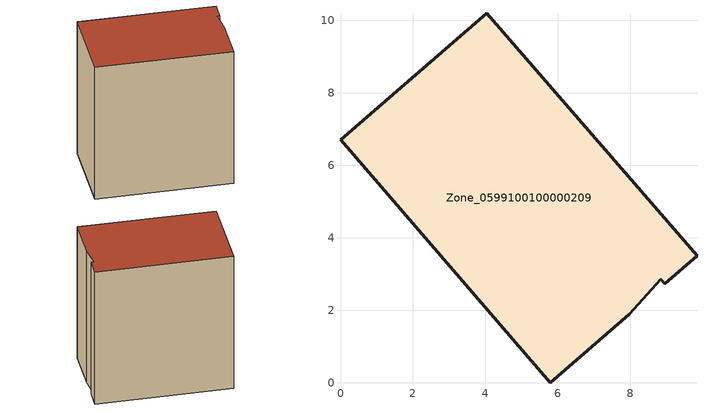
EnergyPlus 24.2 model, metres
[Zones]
Zone_0599100100000209
 floor ground (C_G): 0,6.7 4.04,10.2 9.84,3.5 8.95,2.73 8.84,2.86 7.97,1.88 5.79,0 z1.04
 wall outside (C_F): 4.04,10.2 0,6.7 5.79,0 7.97,1.88 8.84,2.86 8.95,2.73 9.84,3.5 4.04,10.2 z1.04:10.84
 roof outside (C_R): 7.97,1.88 8.84,2.86 8.95,2.73 9.84,3.5 4.04,10.2 0,6.7 5.79,0 z10.84
[BUILDING]
Pand.0599100100000209: North Axis=0; Terrain=City; Loads Convergence Tolerance Value=0.04; Temperature Convergence Tolerance Value=0.4; Solar Distribution=FullExterior; Maximum Number of Warmup Days=25; Minimum Number of Warmup Days=1
[Site:Location]
Rotterdam.The.Hague.AP_ZH_NLD Design_Conditions: Latitude=51.96; Longitude=4.45; Time Zone=1; Elevation=-4.5
[SITE:GROUNDTEMPERATURE:BUILDINGSURFACE]
18, 18, 18, 18, 18, 18, 18, 18, 18, 18, 18, 18
[MATERIAL] Thermal Absorptance=0.9; Solar Absorptance=0.7; Visible Absorptance=0.7
Name | Roughness | Thickness | Conductivity | Density | Specific Heat
G.TC.2006-2014 | MediumSmooth | 0.15 | 0.06 | 540 | 1210
F.TC.2006-2014 | Rough | 0.3 | 0.12 | 1920 | 840
R.TC.2006-2014 | MediumRough | 0.2 | 0.08 | 1500 | 1000
[CONSTRUCTION]
C_G: G.TC.2006-2014
C_F: F.TC.2006-2014
C_R: R.TC.2006-2014
[ZONE]
Zone_0599100100000209: Type=1; Multiplier=1; Ceiling Height=Autocalculate; Volume=Autocalculate; Floor Area=autocalculate; Part of Total Floor Area=Yes
[ZONEINFILTRATION:DESIGNFLOWRATE]
Infil_Zone_0599100100000209: Zone or ZoneList or Space or SpaceList=Zone_0599100100000209; Schedule=AlwaysOn; Design Flow Rate Calculation Method=Flow/Area; Flow Rate per Floor Area=0.0015; Constant Term Coefficient=1; Temperature Term Coefficient=0; Velocity Term Coefficient=0; Velocity Squared Term Coefficient=0
[HVACTEMPLATE:ZONE:IDEALLOADSAIRSYSTEM]
Zone_0599100100000209: Maximum Heating Supply Air Temperature=50; Minimum Cooling Supply Air Temperature=13; Maximum Heating Supply Air Humidity Ratio=0.0156; Minimum Cooling Supply Air Humidity Ratio=0.0077; Heating Limit=NoLimit; Cooling Limit=NoLimit; Dehumidification Control Type=ConstantSensibleHeatRatio; Cooling Sensible Heat Ratio=0.7; Dehumidification Setpoint=60; Humidification Control Type=None; Humidification Setpoint=30; Outdoor Air Method=None; Outdoor Air Flow Rate per Person=0.00944; Outdoor Air Flow Rate per Zone Floor Area=0; Outdoor Air Flow Rate per Zone=0; Demand Controlled Ventilation Type=None; Outdoor Air Economizer Type=NoEconomizer; Heat Recovery Type=None; Sensible Heat Recovery Effectiveness=0.7; Latent Heat Recovery Effectiveness=0.65
[ZONECONTROL:THERMOSTAT]
ThermostatControl_Zone_0599100100000209: Zone or ZoneList=Zone_0599100100000209; Control Type Schedule=DualSetpointControlType; Control 1=Thermostat_Zone_0599100100000209; Temperature Difference Between Cutout And Setpoint=0
[THERMOSTATSETPOINT:DUALSETPOINT]
Thermostat_Zone_0599100100000209: Heating Setpoint Temperature Schedule=HeatingSetpoint_Zone_0599100100000209; Cooling Setpoint Temperature Schedule=CoolingSetpoint_Zone_0599100100000209
[SCHEDULE:COMPACT]
HeatingSetpoint_Zone_0599100100000209: Through: 12/31, For: AllDays, Until: 24:00, 21
CoolingSetpoint_Zone_0599100100000209: Through: 12/31, For: AllDays, Until: 24:00, 24
DualSetpointControlType: Through: 12/31, For: AllDays, Until: 24:00, 4
AlwaysOn: Through: 12/31, For: AllDays, Until: 24:00, 1
